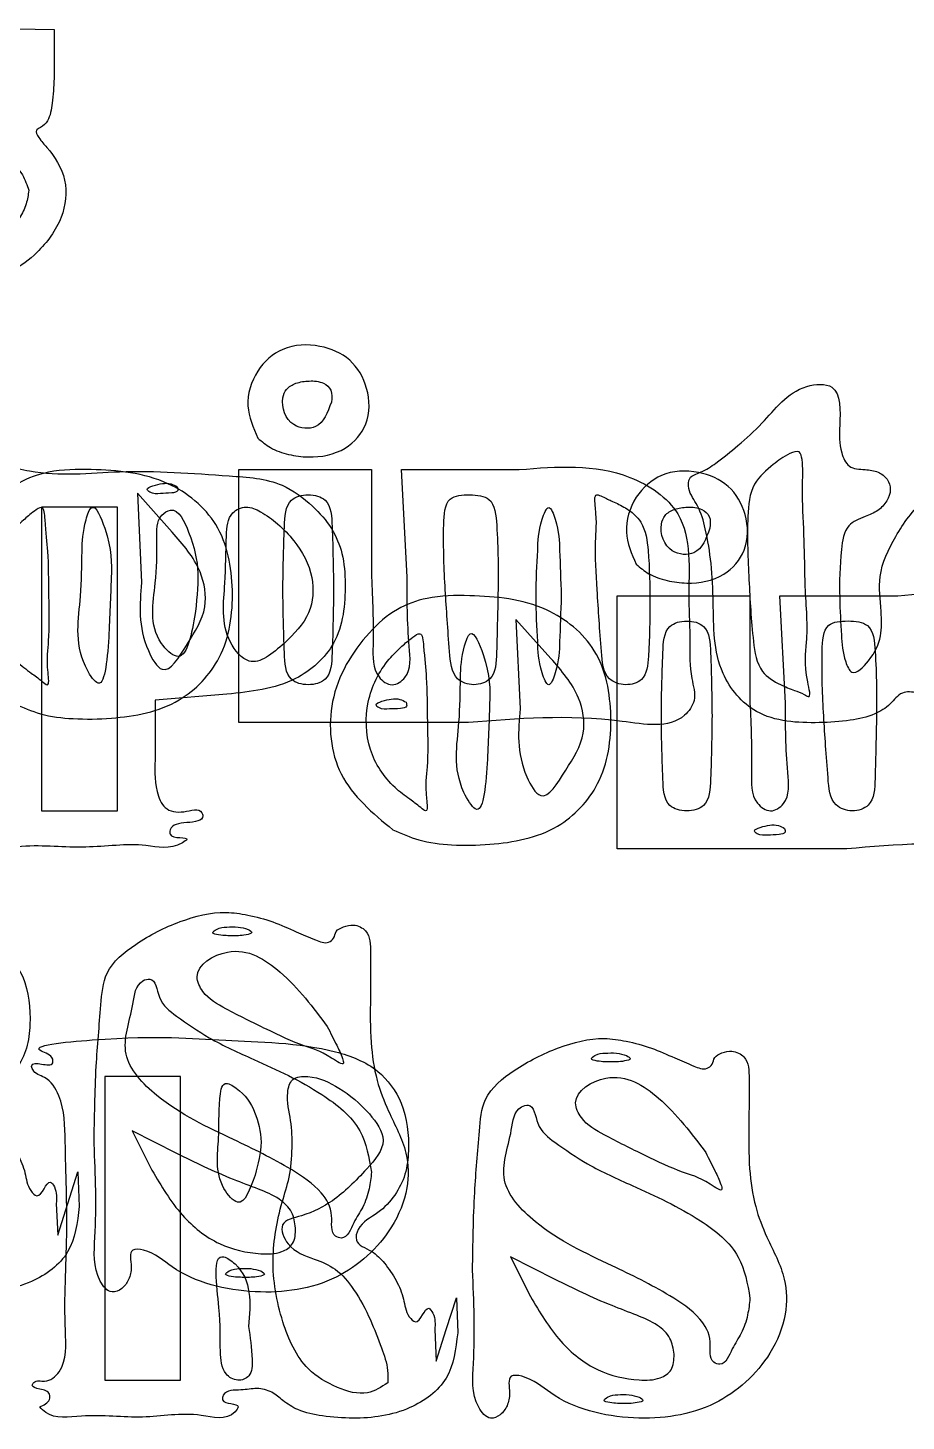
# Model space of a CAD drawing. Extents: x 0.12 to 3.45, y 0.56 to 2.39.
# Drawn here: x 1.0543 to 1.2857, y 0.7147 to 1.0818 of the extents above; entities that cross this region are included whole.
import ezdxf

# ---------------------------------------------------------------- set-up
doc = ezdxf.new("R2010")
doc.units = 0
doc.layers.get('0').update_dxf_attribs({"linetype": 'CONTINUOUS'})

msp = doc.modelspace()

# ---------------------------------------------------------------- linework, layer by layer
at = {"color": 7}
for p, q in [((1.039852, 1.081783), (1.06125, 1.081319)), ((1.06125, 1.081319), (1.06125, 1.068416)), ((1.054583, 1.038983), (1.054583, 1.038983)), ((1.134292, 0.983191), (1.134292, 0.983191)), ((1.114917, 0.973704), (1.114917, 0.973704)), ((1.109881, 0.932081), (1.109881, 0.965414)), ((1.109881, 0.965414), (1.127381, 0.965414)), ((1.127381, 0.965414), (1.144881, 0.965414)), ((1.144881, 0.965414), (1.144881, 0.937081)), ((1.15423, 0.937081), (1.152743, 0.965414)), ((1.152743, 0.965414), (1.183812, 0.965414)), ((1.092381, 0.948918), (1.083215, 0.959193)), ((1.083215, 0.959193), (1.084321, 0.935637)), ((1.09368, 0.960861), (1.09368, 0.960861)), ((1.067916, 0.955514), (1.057916, 0.955514)), ((1.057916, 0.955514), (1.057916, 0.915514)), ((1.077916, 0.955514), (1.067916, 0.955514)), ((1.077916, 0.915514), (1.077916, 0.955514)), ((1.233994, 0.949957), (1.233994, 0.949957)), ((1.214619, 0.94047), (1.214619, 0.94047)), ((1.134881, 0.933748), (1.134881, 0.933748)), ((1.178215, 0.933748), (1.178215, 0.933748)), ((1.259118, 0.934581), (1.259119, 0.934581)), ((1.059882, 0.932081), (1.059881, 0.932081)), ((1.109881, 0.898748), (1.109881, 0.932081)), ((1.109881, 0.932081), (1.109881, 0.932081)), ((1.194881, 0.932081), (1.194881, 0.932081)), ((1.209583, 0.898847), (1.209583, 0.93218)), ((1.209583, 0.93218), (1.227083, 0.93218)), ((1.218215, 0.930297), (1.218215, 0.930297)), ((1.227083, 0.93218), (1.244583, 0.93218)), ((1.244583, 0.93218), (1.244583, 0.903847)), ((1.253932, 0.903847), (1.252445, 0.93218)), ((1.252445, 0.93218), (1.283514, 0.93218)), ((1.09828, 0.926564), (1.09828, 0.926564)), ((1.192083, 0.915684), (1.182916, 0.92596)), ((1.182916, 0.92596), (1.184023, 0.902403)), ((1.075667, 0.921248), (1.075667, 0.921248)), ((1.096359, 0.919489), (1.096359, 0.919489)), ((1.121943, 0.91968), (1.121943, 0.91968)), ((1.057916, 0.915514), (1.057916, 0.875514)), ((1.077916, 0.875514), (1.077916, 0.915514)), ((1.077916, 0.915514), (1.077916, 0.915514)), ((1.106804, 0.906255), (1.087917, 0.904688)), ((1.087917, 0.904688), (1.087917, 0.890101)), ((1.153979, 0.904095), (1.153979, 0.904095)), ((1.234583, 0.900514), (1.234583, 0.900514)), ((1.277916, 0.900514), (1.277916, 0.900514)), ((1.17042, 0.898748), (1.109881, 0.898748)), ((1.159583, 0.898847), (1.159583, 0.898847)), ((1.209583, 0.865514), (1.209583, 0.898847)), ((1.209583, 0.898847), (1.209583, 0.898847)), ((1.175369, 0.888014), (1.175369, 0.888014)), ((1.19606, 0.886255), (1.196061, 0.886255)), ((1.057916, 0.875514), (1.067916, 0.875514)), ((1.067916, 0.875514), (1.077916, 0.875514)), ((1.1505, 0.870518), (1.1505, 0.870518)), ((1.25368, 0.870861), (1.25368, 0.870861)), ((1.270121, 0.865514), (1.209583, 0.865514)), ((1.112381, 0.844289), (1.112381, 0.844289)), ((1.133231, 0.818716), (1.133231, 0.818716)), ((1.212083, 0.811055), (1.212083, 0.811055)), ((1.084583, 0.805514), (1.074583, 0.805514)), ((1.074583, 0.805514), (1.074583, 0.765514)), ((1.094583, 0.805514), (1.084583, 0.805514)), ((1.094583, 0.765514), (1.094583, 0.805514)), ((1.093557, 0.78524), (1.08182, 0.791224)), ((1.08182, 0.791224), (1.087044, 0.780819)), ((1.071802, 0.787768), (1.071802, 0.787766)), ((1.232932, 0.785482), (1.232932, 0.785482)), ((1.064882, 0.772081), (1.06755, 0.780414)), ((1.06755, 0.780414), (1.067883, 0.771248)), ((1.114193, 0.779556), (1.114193, 0.779556)), ((1.144881, 0.78031), (1.144881, 0.78031)), ((1.061829, 0.772081), (1.062213, 0.763748)), ((1.062213, 0.763748), (1.064882, 0.772081)), ((1.074583, 0.765514), (1.074583, 0.725514)), ((1.094583, 0.725514), (1.094583, 0.765514)), ((1.094583, 0.765514), (1.094583, 0.765514)), ((1.124881, 0.765588), (1.124881, 0.765588)), ((1.193258, 0.752006), (1.181522, 0.75799)), ((1.181522, 0.75799), (1.186745, 0.747585)), ((1.115715, 0.754289), (1.115715, 0.754289)), ((1.171504, 0.754534), (1.171504, 0.754532)), ((1.164583, 0.738847), (1.167252, 0.74718)), ((1.167252, 0.74718), (1.167584, 0.738014)), ((1.244583, 0.747076), (1.244583, 0.747076)), ((1.11251, 0.73968), (1.11251, 0.73968)), ((1.161531, 0.738847), (1.161914, 0.730514)), ((1.161914, 0.730514), (1.164583, 0.738847)), ((1.224583, 0.732354), (1.224583, 0.732354)), ((1.074583, 0.725514), (1.084583, 0.725514)), ((1.084583, 0.725514), (1.094583, 0.725514)), ((1.149159, 0.724828), (1.149159, 0.724828)), ((1.215416, 0.721055), (1.215416, 0.721055)), ((1.05746, 0.718495), (1.05746, 0.718495))]:
    msp.add_line(p, q, dxfattribs=at)
for points, knots in [([(1.06125, 1.068416), (1.061139, 1.066269), (1.060946, 1.062539), (1.060132, 1.057756), (1.058202, 1.055636), (1.056037, 1.054829), (1.057524, 1.052228), (1.060693, 1.048993), (1.065238, 1.041851), (1.063744, 1.031023), (1.057798, 1.02308), (1.050191, 1.017143), (1.039474, 1.015536), (1.026415, 1.01633), (1.014982, 1.016456), (1.004588, 1.018588), (1.004292, 1.025129), (1.004312, 1.028052), (1.003377, 1.031238), (1.000386, 1.026401), (0.995137, 1.022076), (0.983026, 1.017066), (0.969347, 1.014677), (0.955282, 1.017232), (0.943933, 1.023534), (0.937345, 1.028085), (0.936694, 1.03478), (0.93424, 1.032622), (0.934171, 1.02953), (0.932835, 1.026709), (0.933562, 1.023351), (0.935392, 1.02432), (0.937412, 1.025326), (0.936491, 1.022752), (0.933642, 1.019351), (0.924099, 1.014986), (0.911283, 1.015554), (0.900134, 1.0189), (0.894144, 1.024382), (0.888475, 1.024559), (0.883941, 1.019132), (0.874968, 1.015988), (0.864861, 1.014979), (0.857294, 1.017172), (0.854648, 1.020954), (0.851641, 1.020542), (0.848194, 1.017332), (0.839857, 1.015671), (0.828902, 1.016842), (0.818991, 1.0188), (0.814182, 1.022019), (0.811074, 1.021473), (0.813214, 1.01927), (0.81122, 1.015527), (0.803082, 1.016251), (0.793841, 1.015225), (0.782951, 1.015745), (0.776431, 1.0163), (0.770176, 1.017621), (0.773092, 1.023071), (0.766949, 1.023775), (0.760613, 1.017297), (0.745527, 1.014899), (0.727523, 1.016184), (0.717491, 1.023077), (0.712865, 1.026256)], [0, 0, 0, 0, 0.006518, 0.011328, 0.013851, 0.015148, 0.017123, 0.020526, 0.030349, 0.040139, 0.051413, 0.059469, 0.068368, 0.083106, 0.09824, 0.104794, 0.110656, 0.114291, 0.115925, 0.117261, 0.126813, 0.140215, 0.154154, 0.168496, 0.182156, 0.191999, 0.194289, 0.195572, 0.199476, 0.203552, 0.205355, 0.207388, 0.20876, 0.209983, 0.213069, 0.224042, 0.238088, 0.251601, 0.257909, 0.261661, 0.267096, 0.277693, 0.289377, 0.297515, 0.299831, 0.30208, 0.305458, 0.313873, 0.326088, 0.339106, 0.342725, 0.344064, 0.34616, 0.348547, 0.354905, 0.367384, 0.378348, 0.386113, 0.38918, 0.393829, 0.396663, 0.403387, 0.420456, 0.439793, 0.456339, 0.456339, 0.456339, 0.456339]), ([(1.054583, 1.038983), (1.054109, 1.040383), (1.052929, 1.043873), (1.048172, 1.048258), (1.042047, 1.052543), (1.035329, 1.056641), (1.029741, 1.060863), (1.025608, 1.064534), (1.023231, 1.067794), (1.019763, 1.068516), (1.016343, 1.065709), (1.013747, 1.059235), (1.020941, 1.050684), (1.029417, 1.045131), (1.037684, 1.039428), (1.042246, 1.034725), (1.045125, 1.030799), (1.044108, 1.026965), (1.047433, 1.026353), (1.049611, 1.028963), (1.052291, 1.03166), (1.054065, 1.035224), (1.054417, 1.037775), (1.054583, 1.038983)], [0, 0, 0, 0, 0.004383, 0.010922, 0.018778, 0.026967, 0.034475, 0.03973, 0.043617, 0.046168, 0.049303, 0.055989, 0.064697, 0.079082, 0.087534, 0.094489, 0.098779, 0.101826, 0.103367, 0.107164, 0.111013, 0.115073, 0.118722, 0.118722, 0.118722, 0.118722]), ([(1.114917, 0.973704), (1.113711, 0.976483), (1.111206, 0.982256), (1.114071, 0.991628), (1.121444, 0.998235), (1.131061, 0.998635), (1.139761, 0.994949), (1.144406, 0.986803), (1.144558, 0.977387), (1.13798, 0.96984), (1.129755, 0.968333), (1.123055, 0.96926), (1.118363, 0.970799), (1.115986, 0.972803), (1.114917, 0.973704)], [0, 0, 0, 0, 0.008855, 0.0184, 0.027154, 0.036921, 0.045565, 0.054202, 0.063582, 0.071922, 0.081939, 0.087173, 0.092271, 0.096434, 0.096434, 0.096434, 0.096434]), ([(1.134292, 0.983191), (1.134422, 0.984286), (1.134664, 0.986324), (1.131953, 0.988659), (1.12852, 0.988873), (1.125138, 0.988408), (1.12235, 0.986878), (1.120758, 0.982664), (1.122976, 0.97641), (1.13162, 0.975745), (1.133319, 0.980479), (1.134292, 0.983191)], [0, 0, 0, 0, 0.00311, 0.005782, 0.009576, 0.01311, 0.016062, 0.018492, 0.026111, 0.031836, 0.03951, 0.03951, 0.03951, 0.03951]), ([(1.356548, 0.885414), (1.358612, 0.885628), (1.361028, 0.885879), (1.361066, 0.889708), (1.35687, 0.888489), (1.352023, 0.888068), (1.353727, 0.892348), (1.358204, 0.893604), (1.361776, 0.895179), (1.364218, 0.898782), (1.36, 0.898419), (1.357138, 0.899475), (1.353573, 0.90183), (1.350556, 0.905113), (1.348907, 0.909904), (1.342945, 0.909501), (1.337608, 0.902978), (1.325392, 0.898932), (1.3102, 0.898441), (1.297366, 0.901962), (1.289907, 0.906617), (1.284264, 0.907179), (1.281555, 0.903276), (1.277021, 0.900534), (1.270497, 0.899089), (1.260072, 0.89848), (1.246393, 0.89921), (1.23484, 0.912905), (1.235078, 0.927634), (1.234526, 0.940373), (1.233182, 0.948901), (1.231263, 0.955692), (1.228281, 0.959392), (1.228283, 0.963663), (1.232226, 0.964763), (1.236327, 0.967573), (1.241759, 0.971993), (1.249528, 0.978887), (1.255538, 0.987549), (1.268782, 0.988475), (1.268172, 0.97752), (1.268053, 0.971053), (1.270336, 0.965601), (1.274717, 0.965488), (1.278249, 0.965075), (1.280915, 0.963075), (1.281888, 0.960026), (1.28075, 0.956933), (1.278303, 0.954374), (1.274548, 0.952933), (1.269483, 0.950854), (1.268267, 0.941984), (1.268056, 0.93278), (1.268587, 0.92253), (1.269016, 0.916389), (1.271574, 0.910389), (1.276961, 0.915924), (1.279346, 0.921082), (1.27919, 0.929021), (1.277972, 0.938029), (1.282838, 0.948265), (1.290985, 0.959608), (1.307025, 0.966265), (1.325064, 0.966537), (1.339092, 0.960914), (1.344751, 0.952852), (1.347616, 0.947473), (1.349085, 0.942101), (1.349846, 0.935575), (1.340804, 0.932748), (1.332102, 0.932941), (1.321581, 0.93229), (1.31627, 0.931313), (1.310906, 0.931073), (1.312384, 0.927883), (1.313185, 0.924847), (1.31516, 0.919274), (1.319151, 0.91244), (1.32955, 0.91193), (1.335331, 0.917634), (1.340009, 0.922047), (1.343612, 0.924098), (1.346916, 0.924184), (1.349401, 0.923414), (1.351809, 0.923942), (1.354351, 0.926916), (1.360786, 0.929202), (1.36908, 0.928456), (1.377232, 0.926415), (1.379963, 0.920454), (1.381154, 0.91492), (1.382051, 0.906081), (1.379161, 0.89507), (1.369292, 0.884267), (1.360903, 0.883489), (1.35243, 0.881123), (1.351991, 0.884924), (1.354451, 0.885189), (1.356549, 0.885415)], [0, 0, 0, 0, 0.004886, 0.00572, 0.010178, 0.014108, 0.015624, 0.021617, 0.026896, 0.028617, 0.031368, 0.034965, 0.039196, 0.043487, 0.048728, 0.051913, 0.059116, 0.072923, 0.088835, 0.104578, 0.111635, 0.115514, 0.119864, 0.124611, 0.131321, 0.139545, 0.156316, 0.169649, 0.188575, 0.198815, 0.208075, 0.214501, 0.219588, 0.22222, 0.225489, 0.230204, 0.237634, 0.246237, 0.261509, 0.268129, 0.278373, 0.285614, 0.289667, 0.293896, 0.297417, 0.300419, 0.303303, 0.306357, 0.309844, 0.313567, 0.318496, 0.325006, 0.337689, 0.347577, 0.354717, 0.357855, 0.36314, 0.370375, 0.376862, 0.386022, 0.397371, 0.409548, 0.427402, 0.446634, 0.463319, 0.469531, 0.475917, 0.481295, 0.48694, 0.492475, 0.505519, 0.515198, 0.522132, 0.524873, 0.526745, 0.530466, 0.535238, 0.544273, 0.552065, 0.562515, 0.567385, 0.571557, 0.574551, 0.577003, 0.579313, 0.58141, 0.588479, 0.598477, 0.606946, 0.611175, 0.617248, 0.624076, 0.63756, 0.650683, 0.663217, 0.667837, 0.668662, 0.67343, 0.67343, 0.67343, 0.67343]), ([(1.259119, 0.934581), (1.259025, 0.939636), (1.258858, 0.948671), (1.258207, 0.960208), (1.25866, 0.966367), (1.257811, 0.970735), (1.253838, 0.969215), (1.250363, 0.966527), (1.244596, 0.961584), (1.243656, 0.950225), (1.244303, 0.93648), (1.244988, 0.923083), (1.24656, 0.912251), (1.252014, 0.908894), (1.255997, 0.907338), (1.258296, 0.90655), (1.260942, 0.904815), (1.258542, 0.913568), (1.260051, 0.920402), (1.259462, 0.929348), (1.259118, 0.934581)], [0, 0, 0, 0, 0.015289, 0.027324, 0.033499, 0.035622, 0.038073, 0.043321, 0.050443, 0.059129, 0.075831, 0.092114, 0.10038, 0.106281, 0.110218, 0.113048, 0.11416, 0.118052, 0.128458, 0.143125, 0.143125, 0.143125, 0.143125]), ([(1.050799, 0.903752), (1.045486, 0.908158), (1.035076, 0.916791), (1.032899, 0.938644), (1.041649, 0.953417), (1.051306, 0.962116), (1.060701, 0.965423), (1.074113, 0.965605), (1.090592, 0.964023), (1.105934, 0.951569), (1.109193, 0.933527), (1.106798, 0.916022), (1.094104, 0.902568), (1.079089, 0.899763), (1.066749, 0.899568), (1.057973, 0.900578), (1.053056, 0.902754), (1.050799, 0.903752)], [0, 0, 0, 0, 0.020028, 0.039243, 0.059806, 0.069412, 0.07772, 0.088986, 0.10953, 0.12613, 0.143939, 0.162011, 0.177378, 0.195846, 0.205939, 0.214624, 0.221995, 0.221995, 0.221995, 0.221995]), ([(1.040794, 0.868495), (1.041903, 0.868962), (1.043485, 0.869629), (1.043512, 0.872558), (1.041258, 0.873095), (1.038337, 0.873699), (1.039682, 0.875692), (1.042839, 0.874601), (1.04822, 0.879227), (1.046924, 0.893794), (1.04839, 0.913433), (1.04752, 0.934171), (1.047372, 0.948644), (1.043167, 0.955422), (1.039194, 0.956208), (1.038321, 0.959143), (1.041497, 0.958843), (1.044301, 0.958196), (1.04438, 0.961288), (1.039922, 0.96172), (1.045918, 0.967552), (1.058665, 0.963024), (1.080295, 0.965806), (1.102256, 0.96405), (1.120376, 0.962909), (1.129056, 0.956402), (1.134552, 0.950277), (1.137567, 0.943064), (1.138237, 0.932734), (1.136955, 0.919512), (1.123944, 0.908011), (1.113067, 0.906896), (1.106804, 0.906255)], [0, 0, 0, 0, 0.00322, 0.004597, 0.00749, 0.009732, 0.010528, 0.013394, 0.017966, 0.028981, 0.054018, 0.078741, 0.090926, 0.096996, 0.100761, 0.101878, 0.104464, 0.107444, 0.108465, 0.112193, 0.114568, 0.126684, 0.150364, 0.179298, 0.193451, 0.203148, 0.210899, 0.218001, 0.226046, 0.241968, 0.255621, 0.274149, 0.274149, 0.274149, 0.274149]), ([(1.183812, 0.965414), (1.193711, 0.96621), (1.20899, 0.967439), (1.229908, 0.953399), (1.228003, 0.934795), (1.228933, 0.920542), (1.22855, 0.91167), (1.230778, 0.904855), (1.224882, 0.896716), (1.201502, 0.901355), (1.183328, 0.899831), (1.17042, 0.898748)], [0, 0, 0, 0, 0.029198, 0.045066, 0.067732, 0.079029, 0.088621, 0.094445, 0.099101, 0.115606, 0.156068, 0.156068, 0.156068, 0.156068]), ([(1.09368, 0.960861), (1.093161, 0.961167), (1.091976, 0.961864), (1.089568, 0.961792), (1.087832, 0.961323), (1.085211, 0.960427), (1.087087, 0.958867), (1.089403, 0.959201), (1.091592, 0.959112), (1.094106, 0.959518), (1.093795, 0.960499), (1.09368, 0.960861)], [0, 0, 0, 0, 0.00179, 0.004087, 0.00664, 0.00844, 0.009426, 0.012288, 0.015233, 0.016926, 0.017914, 0.017914, 0.017914, 0.017914]), ([(1.214619, 0.94047), (1.213413, 0.943249), (1.210907, 0.949022), (1.213772, 0.958395), (1.221146, 0.965001), (1.230763, 0.965401), (1.239462, 0.961716), (1.244108, 0.953569), (1.24426, 0.944153), (1.237682, 0.936606), (1.229456, 0.935099), (1.222757, 0.936026), (1.218064, 0.937565), (1.215687, 0.939569), (1.214619, 0.94047)], [0, 0, 0, 0, 0.008855, 0.0184, 0.027154, 0.036921, 0.045565, 0.054202, 0.063582, 0.071922, 0.081939, 0.087173, 0.092271, 0.096434, 0.096434, 0.096434, 0.096434]), ([(1.134881, 0.933748), (1.134803, 0.939002), (1.134691, 0.946541), (1.134203, 0.957619), (1.128215, 0.95919), (1.122224, 0.957619), (1.121755, 0.946541), (1.121404, 0.933748), (1.121755, 0.920954), (1.122224, 0.909876), (1.128215, 0.908306), (1.134203, 0.909876), (1.134691, 0.920954), (1.134803, 0.928493), (1.134881, 0.933748)], [0, 0, 0, 0, 0.016609, 0.023828, 0.028478, 0.033129, 0.040348, 0.056957, 0.073566, 0.080785, 0.085435, 0.090085, 0.097304, 0.113914, 0.113914, 0.113914, 0.113914]), ([(1.178215, 0.933748), (1.17824, 0.939092), (1.178277, 0.946658), (1.177244, 0.958265), (1.170745, 0.958936), (1.164164, 0.958403), (1.163665, 0.946607), (1.164221, 0.934135), (1.16515, 0.920943), (1.165992, 0.910266), (1.171774, 0.9082), (1.177628, 0.910121), (1.177944, 0.920977), (1.178104, 0.928519), (1.178215, 0.933748)], [0, 0, 0, 0, 0.01702, 0.02409, 0.029338, 0.034562, 0.041475, 0.058646, 0.074974, 0.082426, 0.086951, 0.091423, 0.098702, 0.115159, 0.115159, 0.115159, 0.115159]), ([(1.218215, 0.930297), (1.218182, 0.934837), (1.218132, 0.941897), (1.216898, 0.951323), (1.212364, 0.955171), (1.208569, 0.956962), (1.206276, 0.957976), (1.203338, 0.959433), (1.204429, 0.952203), (1.203567, 0.945835), (1.204405, 0.932079), (1.205135, 0.921031), (1.206, 0.91024), (1.211732, 0.908251), (1.217314, 0.909813), (1.218118, 0.91929), (1.218175, 0.925816), (1.218215, 0.930297)], [0, 0, 0, 0, 0.013806, 0.021473, 0.027013, 0.030824, 0.033791, 0.035283, 0.038728, 0.047709, 0.060311, 0.076638, 0.08409, 0.088616, 0.093004, 0.099416, 0.113468, 0.113468, 0.113468, 0.113468]), ([(1.059881, 0.932081), (1.05986, 0.936188), (1.059824, 0.943234), (1.059067, 0.949502), (1.058607, 0.956318), (1.055367, 0.954025), (1.052988, 0.951968), (1.047782, 0.946924), (1.04333, 0.937676), (1.043752, 0.924735), (1.049304, 0.91621), (1.054995, 0.911969), (1.0574, 0.910244), (1.060177, 0.907859), (1.059127, 0.915056), (1.060147, 0.920768), (1.059979, 0.927912), (1.059882, 0.932081)], [0, 0, 0, 0, 0.011756, 0.020169, 0.023519, 0.025568, 0.029335, 0.03408, 0.046655, 0.059148, 0.07108, 0.07605, 0.07969, 0.081218, 0.084424, 0.092808, 0.104561, 0.104561, 0.104561, 0.104561]), ([(1.075667, 0.921248), (1.075911, 0.926708), (1.076361, 0.936769), (1.07649, 0.945954), (1.071508, 0.95783), (1.068826, 0.949978), (1.06854, 0.943083), (1.068511, 0.929521), (1.066142, 0.918565), (1.074434, 0.905243), (1.075158, 0.914644), (1.075667, 0.921248)], [0, 0, 0, 0, 0.015641, 0.028819, 0.035267, 0.038794, 0.047243, 0.059003, 0.07753, 0.082775, 0.095154, 0.095154, 0.095154, 0.095154]), ([(1.09828, 0.926564), (1.09878, 0.930537), (1.099757, 0.938296), (1.097794, 0.946939), (1.093613, 0.956216), (1.088108, 0.952721), (1.08848, 0.94507), (1.088203, 0.934329), (1.085779, 0.922719), (1.09574, 0.913154), (1.097246, 0.921108), (1.09828, 0.926564)], [0, 0, 0, 0, 0.011618, 0.02269, 0.030207, 0.032859, 0.039243, 0.050871, 0.066832, 0.072041, 0.083425, 0.083425, 0.083425, 0.083425]), ([(1.121943, 0.91968), (1.124456, 0.922144), (1.129252, 0.926846), (1.13001, 0.937761), (1.125613, 0.945678), (1.120395, 0.951116), (1.116191, 0.954149), (1.111958, 0.9561), (1.107025, 0.953944), (1.106457, 0.945561), (1.106555, 0.934694), (1.104783, 0.922554), (1.113399, 0.912295), (1.118747, 0.916918), (1.121943, 0.91968)], [0, 0, 0, 0, 0.010244, 0.019547, 0.030326, 0.036505, 0.042026, 0.045988, 0.049803, 0.055995, 0.068519, 0.08414, 0.091158, 0.10158, 0.10158, 0.10158, 0.10158]), ([(1.194881, 0.932081), (1.194714, 0.936241), (1.19443, 0.943301), (1.194303, 0.949882), (1.191549, 0.957057), (1.188788, 0.949882), (1.188721, 0.943301), (1.187916, 0.932081), (1.188721, 0.920861), (1.188788, 0.91428), (1.191549, 0.907105), (1.194303, 0.91428), (1.19443, 0.920861), (1.194714, 0.927921), (1.194881, 0.932081)], [0, 0, 0, 0, 0.011983, 0.020339, 0.023868, 0.027397, 0.035752, 0.047736, 0.059719, 0.068075, 0.071604, 0.075132, 0.083488, 0.095471, 0.095471, 0.095471, 0.095471]), ([(1.233994, 0.949957), (1.234124, 0.951053), (1.234365, 0.95309), (1.231654, 0.955425), (1.228222, 0.955639), (1.224839, 0.955174), (1.222052, 0.953644), (1.22046, 0.94943), (1.222677, 0.943176), (1.231322, 0.942511), (1.233021, 0.947245), (1.233994, 0.949957)], [0, 0, 0, 0, 0.00311, 0.005782, 0.009576, 0.01311, 0.016062, 0.018492, 0.026111, 0.031836, 0.03951, 0.03951, 0.03951, 0.03951]), ([(1.096359, 0.919489), (1.098362, 0.922612), (1.102094, 0.928432), (1.10013, 0.940071), (1.095222, 0.945674), (1.092381, 0.948918)], [0, 0, 0, 0, 0.010767, 0.020064, 0.032843, 0.032843, 0.032843, 0.032843]), ([(1.144881, 0.937081), (1.145141, 0.931228), (1.145524, 0.922617), (1.144987, 0.911652), (1.15024, 0.907855), (1.15562, 0.911426), (1.154271, 0.922626), (1.154247, 0.931187), (1.15423, 0.937081)], [0, 0, 0, 0, 0.017987, 0.026461, 0.030453, 0.034336, 0.042602, 0.060866, 0.060866, 0.060866, 0.060866]), ([(1.084321, 0.935637), (1.08381, 0.929902), (1.083125, 0.922215), (1.090413, 0.909726), (1.094117, 0.915807), (1.096359, 0.919489)], [0, 0, 0, 0, 0.018018, 0.024147, 0.033554, 0.033554, 0.033554, 0.033554]), ([(1.283514, 0.93218), (1.293413, 0.932976), (1.308692, 0.934205), (1.32961, 0.920166), (1.327705, 0.901561), (1.328634, 0.887308), (1.328251, 0.878436), (1.33048, 0.871621), (1.324584, 0.863483), (1.301204, 0.868121), (1.28303, 0.866597), (1.270121, 0.865514)], [0, 0, 0, 0, 0.029198, 0.045066, 0.067732, 0.079029, 0.088621, 0.094445, 0.099101, 0.115606, 0.156068, 0.156068, 0.156068, 0.156068]), ([(1.1505, 0.870518), (1.145187, 0.874924), (1.134777, 0.883557), (1.132601, 0.90541), (1.141351, 0.920183), (1.151008, 0.928882), (1.160402, 0.932189), (1.173815, 0.932371), (1.190294, 0.930789), (1.205635, 0.918335), (1.208895, 0.900294), (1.206499, 0.882788), (1.193805, 0.869334), (1.17879, 0.866529), (1.166451, 0.866334), (1.157674, 0.867344), (1.152757, 0.86952), (1.1505, 0.870518)], [0, 0, 0, 0, 0.020028, 0.039243, 0.059806, 0.069412, 0.07772, 0.088986, 0.10953, 0.12613, 0.143939, 0.162011, 0.177378, 0.195846, 0.205939, 0.214624, 0.221995, 0.221995, 0.221995, 0.221995]), ([(1.234583, 0.900514), (1.234505, 0.905768), (1.234392, 0.913307), (1.233905, 0.924385), (1.227917, 0.925956), (1.221926, 0.924385), (1.221456, 0.913307), (1.221106, 0.900514), (1.221456, 0.887721), (1.221926, 0.876642), (1.227916, 0.875072), (1.233905, 0.876642), (1.234392, 0.88772), (1.234504, 0.895259), (1.234583, 0.900514)], [0, 0, 0, 0, 0.016609, 0.023828, 0.028478, 0.033129, 0.040348, 0.056957, 0.073566, 0.080785, 0.085435, 0.090085, 0.097304, 0.113914, 0.113914, 0.113914, 0.113914]), ([(1.277916, 0.900514), (1.277942, 0.905859), (1.277978, 0.913424), (1.276945, 0.925031), (1.270447, 0.925702), (1.263865, 0.925169), (1.263367, 0.913373), (1.263923, 0.900901), (1.264851, 0.887709), (1.265694, 0.877032), (1.271475, 0.874966), (1.27733, 0.876887), (1.277646, 0.887743), (1.277806, 0.895285), (1.277916, 0.900514)], [0, 0, 0, 0, 0.01702, 0.02409, 0.029338, 0.034562, 0.041475, 0.058646, 0.074974, 0.082426, 0.086951, 0.091423, 0.098702, 0.115159, 0.115159, 0.115159, 0.115159]), ([(1.159583, 0.898847), (1.159562, 0.902954), (1.159525, 0.91), (1.158768, 0.916268), (1.158308, 0.923084), (1.155069, 0.920791), (1.15269, 0.918734), (1.147484, 0.91369), (1.143031, 0.904442), (1.143453, 0.891501), (1.149006, 0.882976), (1.154697, 0.878735), (1.157101, 0.87701), (1.159878, 0.874625), (1.158829, 0.881822), (1.159848, 0.887534), (1.159681, 0.894678), (1.159583, 0.898847)], [0, 0, 0, 0, 0.011756, 0.020169, 0.023519, 0.025568, 0.029335, 0.03408, 0.046655, 0.059148, 0.07108, 0.07605, 0.07969, 0.081218, 0.084424, 0.092808, 0.104561, 0.104561, 0.104561, 0.104561]), ([(1.175369, 0.888014), (1.175613, 0.893474), (1.176063, 0.903535), (1.176191, 0.91272), (1.17121, 0.924597), (1.168527, 0.916744), (1.168241, 0.90985), (1.168212, 0.896287), (1.165843, 0.885331), (1.174135, 0.872009), (1.17486, 0.88141), (1.175369, 0.888014)], [0, 0, 0, 0, 0.015641, 0.028819, 0.035267, 0.038794, 0.047243, 0.059003, 0.07753, 0.082775, 0.095154, 0.095154, 0.095154, 0.095154]), ([(1.196061, 0.886255), (1.198063, 0.889378), (1.201795, 0.895198), (1.199831, 0.906837), (1.194924, 0.91244), (1.192083, 0.915684)], [0, 0, 0, 0, 0.010767, 0.020064, 0.032843, 0.032843, 0.032843, 0.032843]), ([(1.153979, 0.904095), (1.15346, 0.904401), (1.152275, 0.905098), (1.149866, 0.905026), (1.14813, 0.904557), (1.14551, 0.903661), (1.147385, 0.902101), (1.149702, 0.902434), (1.15189, 0.902346), (1.154404, 0.902752), (1.154093, 0.903733), (1.153979, 0.904095)], [0, 0, 0, 0, 0.00179, 0.004087, 0.00664, 0.00844, 0.009426, 0.012287, 0.015233, 0.016926, 0.017914, 0.017914, 0.017914, 0.017914]), ([(1.244583, 0.903847), (1.244843, 0.897994), (1.245225, 0.889383), (1.244689, 0.878418), (1.249942, 0.874621), (1.255322, 0.878192), (1.253973, 0.889392), (1.253948, 0.897953), (1.253932, 0.903847)], [0, 0, 0, 0, 0.017987, 0.026461, 0.030453, 0.034336, 0.042602, 0.060866, 0.060866, 0.060866, 0.060866]), ([(1.184023, 0.902403), (1.183511, 0.896668), (1.182826, 0.888981), (1.190115, 0.876492), (1.193818, 0.882573), (1.19606, 0.886255)], [0, 0, 0, 0, 0.018018, 0.024147, 0.033554, 0.033554, 0.033554, 0.033554]), ([(1.087917, 0.890101), (1.087761, 0.886966), (1.087527, 0.882266), (1.090082, 0.875626), (1.095085, 0.874698), (1.099814, 0.876493), (1.100895, 0.872818), (1.095844, 0.872359), (1.091877, 0.871996), (1.091465, 0.86784), (1.097876, 0.868946), (1.092024, 0.865007), (1.083635, 0.867446), (1.069028, 0.865164), (1.055404, 0.866939), (1.044548, 0.865158), (1.041392, 0.867963), (1.040794, 0.868495)], [0, 0, 0, 0, 0.009514, 0.014263, 0.01926, 0.024049, 0.024862, 0.029412, 0.034257, 0.035392, 0.040027, 0.041545, 0.051154, 0.067036, 0.083932, 0.09402, 0.096377, 0.096377, 0.096377, 0.096377]), ([(1.25368, 0.870861), (1.253161, 0.871167), (1.251976, 0.871864), (1.249567, 0.871792), (1.247832, 0.871323), (1.245211, 0.870427), (1.247086, 0.868867), (1.249403, 0.869201), (1.251592, 0.869112), (1.254106, 0.869518), (1.253795, 0.870499), (1.25368, 0.870861)], [0, 0, 0, 0, 0.00179, 0.004087, 0.00664, 0.00844, 0.009426, 0.012288, 0.015233, 0.016926, 0.017914, 0.017914, 0.017914, 0.017914]), ([(0.957759, 0.751729), (0.958867, 0.752196), (0.96045, 0.752862), (0.960477, 0.755791), (0.958223, 0.756329), (0.955301, 0.756933), (0.956647, 0.758926), (0.959803, 0.757835), (0.965185, 0.762461), (0.963889, 0.777028), (0.965355, 0.796667), (0.964485, 0.817404), (0.964337, 0.831878), (0.960132, 0.838655), (0.956158, 0.839442), (0.955287, 0.842377), (0.958445, 0.842081), (0.961286, 0.841425), (0.961266, 0.844394), (0.952538, 0.846773), (0.988038, 0.850052), (1.001922, 0.848035), (1.030586, 0.847727), (1.046943, 0.841412), (1.054264, 0.831359), (1.055252, 0.821331), (1.054364, 0.812957), (1.051459, 0.807278), (1.047044, 0.802482), (1.041857, 0.80018), (1.040497, 0.794602), (1.04549, 0.793), (1.048831, 0.789448), (1.051758, 0.785161), (1.053834, 0.78024), (1.054143, 0.776315), (1.056943, 0.77336), (1.058561, 0.775785), (1.060083, 0.778465), (1.0621, 0.775421), (1.061944, 0.77349), (1.061829, 0.772081)], [0, 0, 0, 0, 0.00322, 0.004597, 0.00749, 0.009732, 0.010528, 0.013394, 0.017966, 0.02898, 0.054018, 0.07874, 0.090926, 0.096996, 0.100761, 0.101878, 0.104464, 0.107442, 0.108403, 0.112048, 0.125754, 0.160985, 0.189992, 0.202256, 0.212652, 0.225327, 0.23161, 0.237694, 0.24408, 0.250963, 0.253747, 0.258685, 0.263375, 0.268823, 0.2741, 0.279014, 0.281086, 0.283694, 0.286116, 0.287737, 0.292122, 0.292122, 0.292122, 0.292122]), ([(1.071802, 0.787766), (1.071892, 0.79462), (1.072051, 0.806896), (1.073401, 0.821653), (1.074332, 0.833948), (1.083384, 0.841256), (1.093934, 0.846606), (1.104367, 0.849321), (1.112666, 0.84809), (1.118876, 0.846433), (1.124749, 0.843771), (1.129333, 0.841806), (1.133088, 0.840269), (1.135131, 0.841935), (1.135365, 0.844027), (1.137637, 0.845094), (1.14036, 0.845761), (1.144589, 0.843782), (1.144689, 0.83577), (1.144584, 0.826397), (1.144465, 0.814983), (1.145905, 0.804865), (1.14959, 0.795294), (1.154542, 0.786507), (1.154735, 0.775399), (1.149533, 0.762895), (1.135763, 0.750438), (1.113954, 0.747314), (1.09533, 0.751944), (1.087388, 0.759561), (1.08071, 0.760425), (1.081893, 0.755435), (1.081114, 0.752123), (1.079384, 0.749526), (1.07589, 0.748019), (1.07126, 0.753992), (1.072635, 0.767511), (1.072139, 0.779578), (1.071802, 0.787768)], [0, 0, 0, 0, 0.020476, 0.036677, 0.045179, 0.055863, 0.069023, 0.081349, 0.087103, 0.093996, 0.10065, 0.106148, 0.10968, 0.111372, 0.113238, 0.115484, 0.118163, 0.121688, 0.127622, 0.139491, 0.151288, 0.1614, 0.169984, 0.181969, 0.19113, 0.20217, 0.221816, 0.243521, 0.266339, 0.275125, 0.27794, 0.282358, 0.285768, 0.288742, 0.29142, 0.295675, 0.307313, 0.331897, 0.331897, 0.331897, 0.331897]), ([(1.112381, 0.844289), (1.111503, 0.844544), (1.109665, 0.845077), (1.106724, 0.844902), (1.104657, 0.844792), (1.10246, 0.843255), (1.105695, 0.842569), (1.108211, 0.842642), (1.110744, 0.842545), (1.113956, 0.843291), (1.112864, 0.843983), (1.112381, 0.844289)], [0, 0, 0, 0, 0.00274, 0.005734, 0.008474, 0.009751, 0.011366, 0.014999, 0.018633, 0.020248, 0.021525, 0.021525, 0.021525, 0.021525]), ([(1.133231, 0.818716), (1.129482, 0.823723), (1.122795, 0.832653), (1.109178, 0.841356), (1.097295, 0.833972), (1.100814, 0.826508), (1.107844, 0.822534), (1.116642, 0.818246), (1.126733, 0.813366), (1.131958, 0.812246), (1.137913, 0.807937), (1.136931, 0.811343), (1.13548, 0.814137), (1.13407, 0.817009), (1.133231, 0.818716)], [0, 0, 0, 0, 0.018951, 0.033801, 0.044112, 0.048262, 0.055831, 0.06785, 0.078626, 0.086563, 0.089945, 0.09118, 0.094971, 0.100529, 0.100529, 0.100529, 0.100529]), ([(1.144881, 0.78031), (1.144226, 0.784135), (1.142771, 0.792635), (1.130152, 0.802614), (1.116084, 0.809054), (1.102732, 0.814964), (1.094384, 0.82073), (1.088521, 0.825096), (1.087966, 0.831905), (1.082715, 0.83027), (1.082011, 0.821978), (1.077612, 0.811007), (1.090693, 0.797114), (1.106672, 0.789907), (1.121784, 0.782486), (1.13134, 0.776119), (1.135174, 0.769651), (1.133788, 0.763814), (1.138352, 0.762311), (1.140071, 0.767292), (1.142774, 0.771026), (1.144373, 0.775711), (1.14472, 0.778849), (1.144881, 0.78031)], [0, 0, 0, 0, 0.011303, 0.025119, 0.045323, 0.058404, 0.068752, 0.075459, 0.080838, 0.082727, 0.089384, 0.102673, 0.116297, 0.139582, 0.156743, 0.166711, 0.173338, 0.178804, 0.180444, 0.185609, 0.190397, 0.195475, 0.1999, 0.1999, 0.1999, 0.1999]), ([(1.05746, 0.718495), (1.058569, 0.718962), (1.060152, 0.719629), (1.060178, 0.722558), (1.057924, 0.723095), (1.055003, 0.723699), (1.056349, 0.725692), (1.059505, 0.724602), (1.064886, 0.729227), (1.063591, 0.743794), (1.065056, 0.763433), (1.064186, 0.78417), (1.064038, 0.798645), (1.059834, 0.805421), (1.055859, 0.806208), (1.054988, 0.809143), (1.058147, 0.808847), (1.060987, 0.808191), (1.060967, 0.81116), (1.052239, 0.813539), (1.08774, 0.816818), (1.101623, 0.814801), (1.130288, 0.814493), (1.146645, 0.808178), (1.153965, 0.798126), (1.154953, 0.788097), (1.154065, 0.779723), (1.151161, 0.774044), (1.146745, 0.769249), (1.141559, 0.766946), (1.140198, 0.761368), (1.145191, 0.759766), (1.148533, 0.756215), (1.15146, 0.751927), (1.153536, 0.747006), (1.153844, 0.743082), (1.156645, 0.740126), (1.158262, 0.742551), (1.159785, 0.745231), (1.161802, 0.742187), (1.161645, 0.740256), (1.161531, 0.738847)], [0, 0, 0, 0, 0.00322, 0.004597, 0.00749, 0.009732, 0.010528, 0.013394, 0.017966, 0.02898, 0.054018, 0.07874, 0.090926, 0.096996, 0.100761, 0.101878, 0.104464, 0.107442, 0.108403, 0.112048, 0.125754, 0.160985, 0.189992, 0.202256, 0.212652, 0.225327, 0.23161, 0.237694, 0.24408, 0.250963, 0.253747, 0.258685, 0.263375, 0.268823, 0.2741, 0.279014, 0.281086, 0.283694, 0.286116, 0.287737, 0.292122, 0.292122, 0.292122, 0.292122]), ([(1.171504, 0.754532), (1.171593, 0.761386), (1.171753, 0.773662), (1.173102, 0.788419), (1.174033, 0.800714), (1.183086, 0.808022), (1.193635, 0.813372), (1.204069, 0.816087), (1.212367, 0.814857), (1.218577, 0.8132), (1.224451, 0.810537), (1.229035, 0.808572), (1.23279, 0.807035), (1.234832, 0.808702), (1.235067, 0.810793), (1.237339, 0.81186), (1.240061, 0.812527), (1.244291, 0.810548), (1.244391, 0.802537), (1.244285, 0.793163), (1.244166, 0.781749), (1.245607, 0.771631), (1.249292, 0.76206), (1.254243, 0.753273), (1.254437, 0.742165), (1.249235, 0.729661), (1.235465, 0.717204), (1.213655, 0.71408), (1.195031, 0.718711), (1.187089, 0.726327), (1.180411, 0.727191), (1.181595, 0.722201), (1.180816, 0.718889), (1.179086, 0.716292), (1.175592, 0.714785), (1.170962, 0.720758), (1.172337, 0.734277), (1.171841, 0.746344), (1.171504, 0.754534)], [0, 0, 0, 0, 0.020476, 0.036677, 0.045179, 0.055863, 0.069023, 0.081349, 0.087103, 0.093996, 0.10065, 0.106148, 0.10968, 0.111372, 0.113238, 0.115484, 0.118163, 0.121688, 0.127622, 0.139491, 0.151288, 0.1614, 0.169984, 0.181969, 0.19113, 0.20217, 0.221816, 0.243521, 0.266339, 0.275125, 0.27794, 0.282358, 0.285768, 0.288742, 0.291421, 0.295675, 0.307313, 0.331897, 0.331897, 0.331897, 0.331897]), ([(1.212083, 0.811055), (1.211204, 0.81131), (1.209366, 0.811844), (1.206426, 0.811669), (1.204359, 0.811558), (1.202161, 0.810021), (1.205396, 0.809335), (1.207913, 0.809408), (1.210446, 0.809311), (1.213658, 0.810057), (1.212565, 0.810749), (1.212083, 0.811055)], [0, 0, 0, 0, 0.00274, 0.005734, 0.008474, 0.009751, 0.011366, 0.014999, 0.018633, 0.020248, 0.021525, 0.021525, 0.021525, 0.021525]), ([(1.114193, 0.779556), (1.114985, 0.782433), (1.116503, 0.787941), (1.114394, 0.796437), (1.111214, 0.801491), (1.105492, 0.804762), (1.104477, 0.796603), (1.105017, 0.788759), (1.103198, 0.778714), (1.110797, 0.769794), (1.112884, 0.775794), (1.114193, 0.779556)], [0, 0, 0, 0, 0.008848, 0.016936, 0.024883, 0.028022, 0.032177, 0.04264, 0.055974, 0.061041, 0.069557, 0.069557, 0.069557, 0.069557]), ([(1.149159, 0.724828), (1.149197, 0.725914), (1.149309, 0.729067), (1.147272, 0.734591), (1.144569, 0.741832), (1.140781, 0.749002), (1.135884, 0.754955), (1.129247, 0.757759), (1.123096, 0.75962), (1.119917, 0.76737), (1.128173, 0.769004), (1.135633, 0.772977), (1.14264, 0.779844), (1.149875, 0.788365), (1.143788, 0.79685), (1.137039, 0.802429), (1.130043, 0.805838), (1.123676, 0.805465), (1.122209, 0.799837), (1.123821, 0.794059), (1.124082, 0.78651), (1.123499, 0.779234), (1.120374, 0.769778), (1.117995, 0.756859), (1.120623, 0.741659), (1.126285, 0.728836), (1.135329, 0.723452), (1.143366, 0.721087), (1.14744, 0.723718), (1.149159, 0.724828)], [0, 0, 0, 0, 0.003239, 0.009408, 0.017328, 0.026522, 0.033708, 0.03982, 0.047755, 0.052958, 0.058477, 0.067542, 0.079882, 0.088543, 0.096375, 0.106878, 0.115615, 0.119688, 0.12333, 0.130784, 0.137995, 0.145751, 0.152553, 0.167815, 0.184494, 0.198588, 0.207632, 0.215725, 0.221632, 0.221632, 0.221632, 0.221632]), ([(1.232932, 0.785482), (1.229183, 0.790489), (1.222496, 0.799419), (1.20888, 0.808122), (1.196996, 0.800738), (1.200515, 0.793274), (1.207545, 0.7893), (1.216343, 0.785013), (1.226435, 0.780132), (1.231659, 0.779012), (1.237614, 0.774703), (1.236633, 0.778109), (1.235182, 0.780903), (1.233771, 0.783775), (1.232932, 0.785482)], [0, 0, 0, 0, 0.018951, 0.033801, 0.044112, 0.048262, 0.055831, 0.06785, 0.078626, 0.086563, 0.089945, 0.09118, 0.094971, 0.100529, 0.100529, 0.100529, 0.100529]), ([(1.244583, 0.747076), (1.243928, 0.750901), (1.242472, 0.759401), (1.229854, 0.76938), (1.215785, 0.77582), (1.202433, 0.781731), (1.194085, 0.787496), (1.188223, 0.791862), (1.187667, 0.798671), (1.182416, 0.797036), (1.181712, 0.788744), (1.177314, 0.777773), (1.190395, 0.76388), (1.206374, 0.756674), (1.221486, 0.749252), (1.231041, 0.742885), (1.234875, 0.736417), (1.23349, 0.730581), (1.238053, 0.729077), (1.239772, 0.734058), (1.242475, 0.737792), (1.244074, 0.742477), (1.244421, 0.745615), (1.244583, 0.747076)], [0, 0, 0, 0, 0.011303, 0.025119, 0.045323, 0.058404, 0.068752, 0.075459, 0.080838, 0.082727, 0.089384, 0.102673, 0.116297, 0.139582, 0.156743, 0.166711, 0.173338, 0.178804, 0.180444, 0.185609, 0.190397, 0.195475, 0.1999, 0.1999, 0.1999, 0.1999]), ([(1.124881, 0.765588), (1.124664, 0.767049), (1.124209, 0.770107), (1.120288, 0.773745), (1.114807, 0.775991), (1.108076, 0.778486), (1.100908, 0.781657), (1.095968, 0.784065), (1.093557, 0.78524)], [0, 0, 0, 0, 0.004321, 0.009043, 0.015104, 0.022122, 0.030561, 0.038608, 0.038608, 0.038608, 0.038608]), ([(1.087044, 0.780819), (1.089467, 0.776691), (1.093977, 0.769007), (1.104128, 0.760808), (1.113796, 0.758674), (1.12064, 0.75871), (1.124757, 0.761362), (1.124838, 0.764103), (1.124881, 0.765588)], [0, 0, 0, 0, 0.014301, 0.026615, 0.037808, 0.043345, 0.046884, 0.051066, 0.051066, 0.051066, 0.051066]), ([(1.067883, 0.771248), (1.067383, 0.766993), (1.066387, 0.758499), (1.054651, 0.74996), (1.042659, 0.748354), (1.032706, 0.74916), (1.026255, 0.750391), (1.022005, 0.753116), (1.018979, 0.755907), (1.014836, 0.756856), (1.010837, 0.755918), (1.006395, 0.756303), (1.005406, 0.752159), (1.011274, 0.752947), (1.007281, 0.747775), (0.997829, 0.750834), (0.984625, 0.748104), (0.97149, 0.750142), (0.961017, 0.748307), (0.958272, 0.751189), (0.957758, 0.751728)], [0, 0, 0, 0, 0.012344, 0.024641, 0.039891, 0.047948, 0.05467, 0.059254, 0.0629, 0.066922, 0.071163, 0.076008, 0.07721, 0.081714, 0.083286, 0.092252, 0.107683, 0.123764, 0.133255, 0.135442, 0.135442, 0.135442, 0.135442]), ([(1.11251, 0.73968), (1.112986, 0.745773), (1.113561, 0.753131), (1.102367, 0.760932), (1.105383, 0.743071), (1.104825, 0.73542), (1.105368, 0.727461), (1.10943, 0.724961), (1.113496, 0.726524), (1.11349, 0.732711), (1.112902, 0.736892), (1.11251, 0.73968)], [0, 0, 0, 0, 0.016844, 0.020343, 0.033746, 0.045355, 0.051459, 0.054921, 0.058067, 0.06245, 0.071223, 0.071223, 0.071223, 0.071223]), ([(1.115715, 0.754289), (1.114836, 0.754544), (1.112998, 0.755077), (1.110058, 0.754902), (1.107991, 0.754792), (1.105793, 0.753255), (1.109028, 0.752569), (1.111545, 0.752642), (1.114078, 0.752545), (1.11729, 0.753291), (1.116197, 0.753983), (1.115715, 0.754289)], [0, 0, 0, 0, 0.00274, 0.005734, 0.008474, 0.009751, 0.011366, 0.014999, 0.018633, 0.020248, 0.021525, 0.021525, 0.021525, 0.021525]), ([(1.224583, 0.732354), (1.224365, 0.733815), (1.22391, 0.736873), (1.219989, 0.740511), (1.214508, 0.742757), (1.207778, 0.745252), (1.200609, 0.748423), (1.195669, 0.750831), (1.193258, 0.752006)], [0, 0, 0, 0, 0.004321, 0.009043, 0.015104, 0.022122, 0.030561, 0.038608, 0.038608, 0.038608, 0.038608]), ([(1.186745, 0.747585), (1.189169, 0.743457), (1.193678, 0.735773), (1.20383, 0.727574), (1.213497, 0.72544), (1.220342, 0.725476), (1.224459, 0.728128), (1.224539, 0.730869), (1.224583, 0.732354)], [0, 0, 0, 0, 0.014301, 0.026615, 0.037808, 0.043345, 0.046884, 0.051066, 0.051066, 0.051066, 0.051066]), ([(1.167584, 0.738014), (1.167085, 0.733759), (1.166089, 0.725265), (1.154352, 0.716726), (1.14236, 0.71512), (1.132407, 0.715926), (1.125956, 0.717157), (1.121707, 0.719882), (1.118681, 0.722673), (1.114537, 0.723622), (1.110538, 0.722684), (1.106096, 0.723069), (1.105107, 0.718925), (1.110975, 0.719713), (1.106983, 0.714541), (1.09753, 0.7176), (1.084327, 0.71487), (1.071191, 0.716909), (1.060718, 0.715073), (1.057974, 0.717955), (1.05746, 0.718495)], [0, 0, 0, 0, 0.012344, 0.024641, 0.039891, 0.047948, 0.05467, 0.059254, 0.0629, 0.066922, 0.071163, 0.076009, 0.07721, 0.081714, 0.083286, 0.092252, 0.107683, 0.123764, 0.133255, 0.135442, 0.135442, 0.135442, 0.135442]), ([(1.215416, 0.721055), (1.214538, 0.72131), (1.2127, 0.721844), (1.209759, 0.721669), (1.207692, 0.721558), (1.205495, 0.720021), (1.20873, 0.719335), (1.211246, 0.719408), (1.213779, 0.719311), (1.216991, 0.720057), (1.215899, 0.720749), (1.215416, 0.721055)], [0, 0, 0, 0, 0.00274, 0.005734, 0.008474, 0.009751, 0.011366, 0.014999, 0.018633, 0.020248, 0.021525, 0.021525, 0.021525, 0.021525])]:
    msp.add_open_spline(points, degree=3, knots=knots, dxfattribs=at)

doc.saveas('drawing.dxf')
